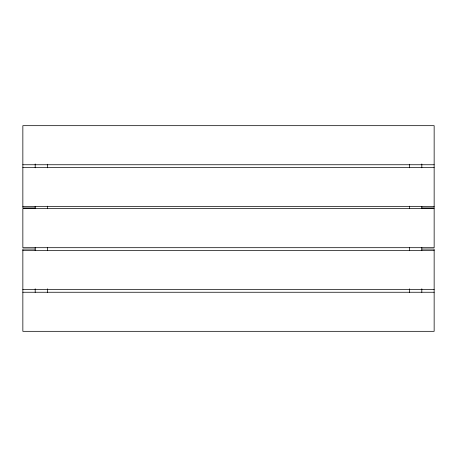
<?xml version="1.0" encoding="UTF-8"?>
<svg xmlns="http://www.w3.org/2000/svg" width="457" height="457" viewBox="0 0 457 457"><rect width="100%" height="100%" fill="white"/><g stroke="black" fill="none" stroke-linecap="round" stroke-linejoin="round"><path stroke-width="0.69" d="M22.85 164.749L434.15 164.749M22.85 167.49L434.15 167.49M22.85 206.564L434.15 206.564M35.189 207.935L22.85 207.935L22.85 125.675L434.15 125.675L434.15 207.935L421.811 207.935M35.189 249.065L22.85 249.065L22.85 331.325L434.15 331.325L434.15 249.065L421.811 249.065M22.85 250.436L434.15 250.436M22.85 289.51L434.15 289.51M22.85 292.252L434.15 292.252M421.811 163.966L421.811 167.805M421.811 206.364L421.811 208.506M421.811 247.511L421.811 250.636M421.811 288.778L421.811 292.32M409.472 164.234L409.472 167.805M409.472 206.187L409.472 208.506M409.472 247.511L409.472 250.636M409.472 288.835L409.472 292.4M47.528 164.234L47.528 167.805M47.528 206.187L47.528 208.506M47.528 247.511L47.528 250.636M47.528 288.835L47.528 292.4M35.189 163.966L35.189 167.805M35.189 206.364L35.189 208.506M35.189 247.511L35.189 250.636M35.189 288.778L35.189 292.32M434.15 208.62L22.85 208.62L22.85 247.694L434.15 247.694L434.15 208.62"/></g></svg>
